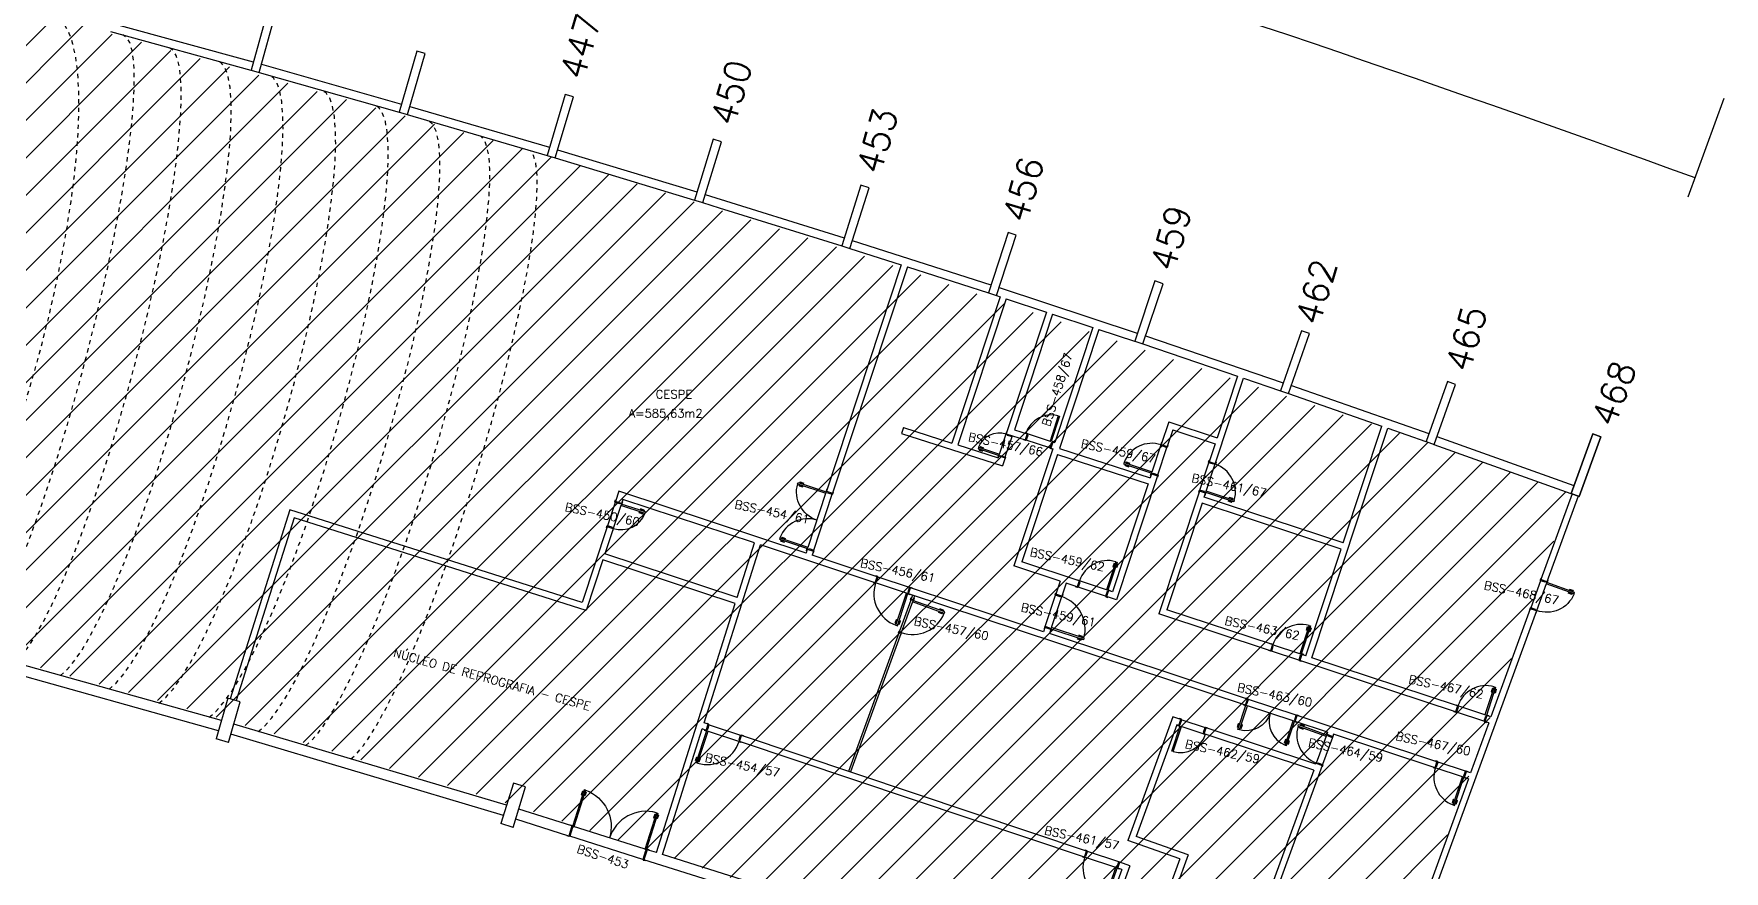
# Model space of a CAD drawing. Extents: x -152 to 150, y 325 to 437.
# Drawn here: x 110.09 to 149.96, y 392.72 to 412.47 of the extents above; entities that cross this region are included whole.
import ezdxf
from ezdxf.enums import TextEntityAlignment as Align

# ---------------------------------------------------------------- set-up
doc = ezdxf.new("R2010")
doc.units = 0
doc.header["$LTSCALE"] = 0.01
doc.header["$MEASUREMENT"] = 0
doc.header["$PDMODE"] = 98
doc.linetypes.add('HIDDEN', pattern=[0.375, 0.25, -0.125])
doc.linetypes.add('HIDDEN2', pattern=[0.1875, 0.125, -0.0625])
doc.layers.get('0').update_dxf_attribs({"linetype": 'CONTINUOUS'})
doc.layers.get('DEFPOINTS').update_dxf_attribs({"linetype": 'CONTINUOUS'})
for name, color, linetype in [('1', 1, 'CONTINUOUS'), ('3', 3, 'CONTINUOUS'), ('ALV', 2, 'CONTINUOUS'), ('AREA', 2, 'CONTINUOUS'), ('ESTR', 3, 'CONTINUOUS'), ('MACANETA', 2, 'CONTINUOUS'), ('MAÇANETA', 2, 'CONTINUOUS'), ('NOPILAR1', 2, 'CONTINUOUS'), ('PORTA', 2, 'CONTINUOUS'), ('PROJ', 1, 'HIDDEN2'), ('TEXTO', 2, 'CONTINUOUS'), ('TEXTO-CENTRO-CUSTO', 2, 'CONTINUOUS'), ('TEXTO-ENDEREÇO', 2, 'CONTINUOUS')]:
    doc.layers.add(name, color=color, linetype=linetype)
doc.styles.add('1', font='romans.shx')
doc.styles.add('NOPILAR', font='simplex.shx', dxfattribs={"height": 0.6})
doc.styles.add('UNB-100', font='simplex.shx', dxfattribs={"height": 3})
doc.styles.add('UNB-100-1', font='simplex.shx', dxfattribs={"height": 0.2})
doc.dimstyles.new('1-600', dxfattribs={"dimtxt": 1.1, "dimasz": 2.5, "dimexe": 2, "dimexo": 4, "dimgap": 0.2, "dimtad": 1, "dimdec": 0, "dimzin": 4, "dimdsep": 46, "dimlunit": 6, "dimtxsty": '1', "dimblk1": 'NONE', "dimblk2": 'NONE', "dimsah": 1, "dimcen": 0, "dimclrd": 2, "dimclre": 2, "dimclrt": 2, "dimadec": 0, "dimazin": 0, "dimtfac": 1, "dimtdec": 0, "dimtmove": 2, "dimatfit": 3, "dimldrblk": 'NONE', "dimfxl": 0, "dimtolj": 1, "dimtzin": 0, "dimarcsym": 0})

# ---------------------------------------------------------------- blocks, each defined once
blk = doc.blocks.new('PILAR-SSC')
blk.add_lwpolyline([(0, 0), (0, -1.5), (0.2, -1.5), (0.2, 0)], close=True)
blk = doc.blocks.new('DOOR90')
at = {"layer": 'MACANETA'}
for p, q in [((-0.01, -0.765), (-0.005, -0.765)), ((-0.01, -0.855), (-0.01, -0.765)), ((-0.005, -0.855), (-0.005, -0.765)), ((0.08, -0.765), (0.075, -0.765)), ((0.075, -0.855), (0.075, -0.765)), ((0.08, -0.855), (0.08, -0.765)), ((-0.01, -0.855), (0.017, -0.855)), ((-0.005, -0.835), (0.017, -0.835)), ((0.017, -0.863), (0.017, -0.828)), ((0.017, -0.828), (0.02, -0.828)), ((0.017, -0.863), (0.02, -0.863)), ((0.053, -0.828), (0.05, -0.828)), ((0.053, -0.863), (0.05, -0.863)), ((0.053, -0.863), (0.053, -0.828)), ((0.075, -0.835), (0.053, -0.835)), ((0.08, -0.855), (0.053, -0.855))]:
    blk.add_line(p, q, dxfattribs=at)
at = {"layer": 'PORTA'}
for p, q in [((0.02, -0.9), (0.02, 0.01)), ((0.02, 0.01), (0.05, 0.01)), ((0.05, -0.9), (0.05, 0.01)), ((0.05, -0.9), (0.02, -0.9))]:
    blk.add_line(p, q, dxfattribs=at)
at = {"layer": 'PORTA', "color": 1}
blk.add_arc((0.02, 0.01), 0.91, 271.8892, 0, dxfattribs=at)
blk = doc.blocks.new('*D80')
at = {"layer": 'DEFPOINTS', "color": 0}
for p in [(109.283, 416.867), (108.942, 415.561), (136.449, 413.516), (147.742, 404.866), (147.28, 403.598)]:
    blk.add_point(p, dxfattribs=at)
at = {"layer": 'TEXTO-CENTRO-CUSTO', "color": 2, "lineweight": -2}
for p, q in [((110.295, 420.737), (110.92, 423.131)), ((149.111, 408.625), (149.958, 410.95))]:
    blk.add_line(p, q, dxfattribs=at)
blk.add_arc((0.463, 0.506), 434.821, 69.987, 75.35284, dxfattribs=at)
at = {"layer": 'TEXTO-CENTRO-CUSTO', "color": 2, "insert": (130.264, 416.48), "char_height": 1.1, "attachment_point": 5, "rotation": 342.6699, "style": '1'}
blk.add_mtext('\\A1;Cespe', dxfattribs=at)
blk = doc.blocks.new('_NONE')
at = {"color": 0, "linetype": 'ByBlock'}
blk.add_circle((0, 0), 0.25, dxfattribs=at)
blk = doc.blocks.new('DOOR-60')
at = {"layer": 'MAÇANETA'}
for p, q in [((-0.08, -0.555), (-0.08, -0.465)), ((-0.08, -0.465), (-0.075, -0.465)), ((-0.08, -0.555), (-0.053, -0.555)), ((-0.075, -0.555), (-0.075, -0.465)), ((-0.075, -0.535), (-0.053, -0.535)), ((-0.053, -0.528), (-0.05, -0.528)), ((-0.053, -0.563), (-0.053, -0.528)), ((-0.053, -0.563), (-0.05, -0.563)), ((-0.012, -0.528), (-0.015, -0.528)), ((-0.012, -0.563), (-0.015, -0.563)), ((-0.012, -0.563), (-0.012, -0.528)), ((0.01, -0.535), (-0.012, -0.535)), ((0.015, -0.555), (-0.012, -0.555)), ((0.01, -0.555), (0.01, -0.465)), ((0.015, -0.465), (0.01, -0.465)), ((0.015, -0.555), (0.015, -0.465))]:
    blk.add_line(p, q, dxfattribs=at)
at = {"layer": 'PORTA'}
for p, q in [((-0.05, -0.6), (-0.05, 0)), ((-0.015, 0), (-0.05, 0)), ((-0.015, -0.6), (-0.015, 0)), ((-0.05, -0.6), (-0.015, -0.6))]:
    blk.add_line(p, q, dxfattribs=at)
at = {"layer": 'PORTA', "color": 1}
blk.add_arc((-0.02, 0), 0.6, 180, 267.134, dxfattribs=at)
blk = doc.blocks.new('DOOR80')
at = {"layer": 'MACANETA'}
for p, q in [((-0.015, -0.755), (-0.015, -0.665)), ((-0.015, -0.665), (-0.01, -0.665)), ((-0.015, -0.755), (0.012, -0.755)), ((-0.01, -0.755), (-0.01, -0.665)), ((-0.01, -0.735), (0.012, -0.735)), ((0.012, -0.728), (0.015, -0.728)), ((0.012, -0.763), (0.012, -0.728)), ((0.012, -0.763), (0.015, -0.763)), ((0.053, -0.728), (0.05, -0.728)), ((0.053, -0.763), (0.05, -0.763)), ((0.053, -0.763), (0.053, -0.728)), ((0.075, -0.735), (0.053, -0.735)), ((0.08, -0.755), (0.053, -0.755)), ((0.075, -0.755), (0.075, -0.665)), ((0.08, -0.665), (0.075, -0.665)), ((0.08, -0.755), (0.08, -0.665))]:
    blk.add_line(p, q, dxfattribs=at)
at = {"layer": 'PORTA'}
for p, q in [((0.015, -0.8), (0.015, 0)), ((0.015, 0), (0.05, 0)), ((0.05, -0.8), (0.05, 0)), ((0.05, -0.8), (0.015, -0.8))]:
    blk.add_line(p, q, dxfattribs=at)
at = {"layer": 'PORTA', "color": 1}
blk.add_arc((0.02, 0), 0.8, 272.1491, 0, dxfattribs=at)
blk = doc.blocks.new('DOOR-80')
at = {"layer": 'MACANETA'}
for p, q in [((-0.08, -0.665), (-0.075, -0.665)), ((-0.08, -0.755), (-0.08, -0.665)), ((-0.08, -0.755), (-0.053, -0.755)), ((-0.075, -0.755), (-0.075, -0.665)), ((-0.075, -0.735), (-0.053, -0.735)), ((-0.053, -0.763), (-0.053, -0.728)), ((-0.053, -0.728), (-0.05, -0.728)), ((-0.053, -0.763), (-0.05, -0.763)), ((-0.012, -0.728), (-0.015, -0.728)), ((-0.012, -0.763), (-0.015, -0.763)), ((-0.012, -0.763), (-0.012, -0.728)), ((0.01, -0.735), (-0.012, -0.735)), ((0.015, -0.755), (-0.012, -0.755)), ((0.015, -0.665), (0.01, -0.665)), ((0.01, -0.755), (0.01, -0.665)), ((0.015, -0.755), (0.015, -0.665))]:
    blk.add_line(p, q, dxfattribs=at)
at = {"layer": 'PORTA'}
for p, q in [((-0.05, -0.8), (-0.05, 0)), ((-0.015, 0), (-0.05, 0)), ((-0.015, -0.8), (-0.015, 0)), ((-0.05, -0.8), (-0.015, -0.8))]:
    blk.add_line(p, q, dxfattribs=at)
at = {"layer": 'PORTA', "color": 1}
blk.add_arc((-0.02, 0), 0.8, 180, 267.8509, dxfattribs=at)
blk = doc.blocks.new('DOOR-70')
at = {"layer": 'MAÇANETA'}
for p, q in [((-0.08, -0.655), (-0.08, -0.565)), ((-0.08, -0.565), (-0.075, -0.565)), ((-0.08, -0.655), (-0.053, -0.655)), ((-0.075, -0.655), (-0.075, -0.565)), ((-0.075, -0.635), (-0.053, -0.635)), ((-0.053, -0.628), (-0.05, -0.628)), ((-0.053, -0.663), (-0.053, -0.628)), ((-0.053, -0.663), (-0.05, -0.663)), ((-0.012, -0.628), (-0.015, -0.628)), ((-0.012, -0.663), (-0.015, -0.663)), ((-0.012, -0.663), (-0.012, -0.628)), ((0.01, -0.635), (-0.012, -0.635)), ((0.015, -0.655), (-0.012, -0.655)), ((0.01, -0.655), (0.01, -0.565)), ((0.015, -0.565), (0.01, -0.565)), ((0.015, -0.655), (0.015, -0.565))]:
    blk.add_line(p, q, dxfattribs=at)
at = {"layer": 'PORTA'}
for p, q in [((-0.05, -0.7), (-0.05, 0)), ((-0.015, 0), (-0.05, 0)), ((-0.015, -0.7), (-0.015, 0)), ((-0.05, -0.7), (-0.015, -0.7))]:
    blk.add_line(p, q, dxfattribs=at)
at = {"layer": 'PORTA', "color": 1}
blk.add_arc((-0.02, 0), 0.7, 180, 267.5437, dxfattribs=at)
blk = doc.blocks.new('DOOR60')
at = {"layer": 'PORTA'}
for p, q in [((0.035, 0), (0.065, 0)), ((0.035, -0.629), (0.035, 0)), ((0.065, -0.629), (0.065, 0)), ((0.065, -0.629), (0.035, -0.629))]:
    blk.add_line(p, q, dxfattribs=at)
at = {"layer": 'PORTA', "color": 1}
blk.add_arc((0.035, 0), 0.63, 272.7294, 0, dxfattribs=at)
blk = doc.blocks.new('DOOR70')
at = {"layer": 'MAÇANETA'}
for p, q in [((-0.015, -0.565), (-0.01, -0.565)), ((-0.015, -0.655), (-0.015, -0.565)), ((-0.015, -0.655), (0.012, -0.655)), ((-0.01, -0.655), (-0.01, -0.565)), ((-0.01, -0.635), (0.012, -0.635)), ((0.012, -0.663), (0.012, -0.628)), ((0.012, -0.628), (0.015, -0.628)), ((0.012, -0.663), (0.015, -0.663)), ((0.053, -0.628), (0.05, -0.628)), ((0.053, -0.663), (0.05, -0.663)), ((0.053, -0.663), (0.053, -0.628)), ((0.075, -0.635), (0.053, -0.635)), ((0.08, -0.655), (0.053, -0.655)), ((0.08, -0.565), (0.075, -0.565)), ((0.075, -0.655), (0.075, -0.565)), ((0.08, -0.655), (0.08, -0.565))]:
    blk.add_line(p, q, dxfattribs=at)
at = {"layer": 'PORTA'}
for p, q in [((0.015, -0.7), (0.015, 0)), ((0.015, 0), (0.05, 0)), ((0.05, -0.7), (0.05, 0)), ((0.05, -0.7), (0.015, -0.7))]:
    blk.add_line(p, q, dxfattribs=at)
at = {"layer": 'PORTA', "color": 1}
blk.add_arc((0.02, 0), 0.7, 272.4563, 0, dxfattribs=at)

msp = doc.modelspace()

# ---------------------------------------------------------------- hatches: boundary and pattern name
at = {"layer": '1'}
h = msp.add_hatch(dxfattribs=at)
h.set_pattern_fill('ANSI31', color=256, scale=5, style=0)
h.paths.add_polyline_path([(108.392, 413.456), (122.39, 409.542), (129.319, 407.349), (136.208, 405.039), (143.116, 402.783), (146.343, 401.608), (141.258, 387.564), (124.919, 393.108), (121.543, 394.228), (114.822, 396.233), (108.067, 398.123), (104.587, 398.982)])

# ---------------------------------------------------------------- linework, layer by layer
for p, q in [((132.868, 402.554), (133.025, 403.03)), ((133.004, 402.487), (133.163, 402.968)), ((134.051, 402.705), (133.499, 402.883)), ((134.073, 402.856), (133.526, 403.032)), ((136.469, 402.139), (136.681, 402.78)), ((136.604, 402.068), (136.817, 402.714)), ((137.59, 401.706), (137.804, 402.352)), ((137.741, 401.683), (137.952, 402.324)), ((128.351, 400.36), (128.771, 401.632)), ((128.485, 400.289), (128.922, 401.609)), ((123.802, 401.416), (123.62, 400.865)), ((123.937, 401.345), (123.757, 400.799)), ((130.675, 399.276), (129.94, 399.519)), ((130.746, 399.41), (130.006, 399.655)), ((135.391, 399.353), (134.75, 399.565)), ((145.628, 399.569), (145.397, 398.93)), ((145.76, 399.495), (145.531, 398.86)), ((130.776, 399.112), (130.509, 398.379)), ((130.814, 399.072), (130.549, 398.344)), ((133.945, 398.484), (134.19, 399.225)), ((134.095, 398.461), (134.338, 399.197)), ((135.367, 399.203), (134.722, 399.416)), ((139.925, 397.696), (139.279, 397.909)), ((139.948, 397.846), (139.307, 398.058)), ((139.866, 396.396), (138.736, 396.769)), ((137.165, 396.288), (137.716, 396.106)), ((139.795, 396.261), (138.712, 396.619)), ((144.292, 396.252), (143.646, 396.466)), ((144.315, 396.403), (143.675, 396.614)), ((125.998, 396.022), (126.733, 395.776)), ((126.022, 396.172), (126.762, 395.924)), ((137.142, 396.137), (137.688, 395.957)), ((140.568, 395.9), (140.337, 395.266)), ((140.717, 395.873), (140.484, 395.234)), ((143.784, 394.942), (143.143, 395.154)), ((143.855, 395.077), (143.209, 395.29)), ((135.679, 392.934), (134.94, 393.182)), ((135.608, 392.8), (134.873, 393.046))]:
    msp.add_line(p, q, dxfattribs=at)
at = {"layer": '3'}
for p, q in [((133.031, 403.074), (133.017, 403.033)), ((133.039, 403.072), (133.031, 403.074)), ((133.478, 403.047), (133.481, 403.056)), ((133.481, 403.056), (133.529, 403.041)), ((133.017, 403.033), (133.025, 403.03)), ((133.025, 403.03), (133.022, 403.022)), ((133.022, 403.022), (133.052, 403.012)), ((133.027, 403.034), (133.025, 403.03)), ((133.052, 403.012), (133.049, 403.004)), ((133.049, 403.004), (133.162, 402.967)), ((133.169, 402.989), (133.162, 402.967)), ((133.163, 402.968), (133.165, 402.976)), ((133.439, 402.891), (133.442, 402.901)), ((133.487, 402.876), (133.439, 402.891)), ((133.475, 402.89), (133.49, 402.886)), ((133.49, 402.886), (133.487, 402.876)), ((133.499, 402.883), (133.49, 402.886)), ((133.534, 402.992), (133.499, 402.883)), ((133.521, 403.033), (133.526, 403.032)), ((133.535, 403.029), (133.525, 402.995)), ((133.525, 402.995), (133.534, 402.992)), ((133.529, 403.041), (133.526, 403.032)), ((133.526, 403.032), (133.535, 403.029)), ((134.087, 402.815), (134.051, 402.705)), ((134.051, 402.705), (134.061, 402.702)), ((134.061, 402.702), (134.058, 402.693)), ((134.058, 402.693), (134.105, 402.677)), ((134.075, 402.698), (134.061, 402.702)), ((134.096, 402.812), (134.087, 402.815)), ((134.107, 402.845), (134.096, 402.812)), ((134.105, 402.677), (134.108, 402.687)), ((134.116, 402.842), (134.107, 402.845)), ((134.119, 402.852), (134.116, 402.842)), ((134.121, 402.84), (134.116, 402.842)), ((134.167, 402.836), (134.119, 402.852)), ((134.164, 402.827), (134.167, 402.836)), ((136.688, 402.83), (136.672, 402.783)), ((136.672, 402.783), (136.681, 402.78)), ((136.681, 402.78), (136.678, 402.77)), ((136.678, 402.77), (136.711, 402.759)), ((136.683, 402.784), (136.681, 402.78)), ((136.697, 402.827), (136.688, 402.83)), ((136.711, 402.759), (136.708, 402.75)), ((136.708, 402.75), (136.817, 402.714)), ((136.817, 402.714), (136.821, 402.723)), ((136.825, 402.737), (136.821, 402.723)), ((136.821, 402.723), (136.83, 402.72)), ((136.83, 402.72), (136.846, 402.767)), ((136.846, 402.767), (136.836, 402.771)), ((132.833, 402.478), (132.847, 402.519)), ((132.842, 402.475), (132.833, 402.478)), ((132.847, 402.519), (132.855, 402.516)), ((132.854, 402.512), (132.855, 402.516)), ((132.855, 402.516), (132.858, 402.525)), ((132.858, 402.525), (132.887, 402.515)), ((132.887, 402.515), (132.89, 402.523)), ((132.89, 402.523), (133.003, 402.486)), ((132.995, 402.435), (132.987, 402.437)), ((133.009, 402.476), (132.995, 402.435)), ((132.997, 402.466), (133.003, 402.486)), ((133.004, 402.487), (133.001, 402.479)), ((133.001, 402.479), (133.009, 402.476)), ((137.797, 402.365), (137.813, 402.412)), ((137.807, 402.361), (137.797, 402.365)), ((137.804, 402.352), (137.807, 402.361)), ((137.913, 402.316), (137.804, 402.352)), ((137.812, 402.376), (137.807, 402.361)), ((137.813, 402.412), (137.823, 402.409)), ((137.916, 402.325), (137.913, 402.316)), ((137.949, 402.314), (137.916, 402.325)), ((137.952, 402.324), (137.949, 402.314)), ((137.954, 402.329), (137.952, 402.324)), ((137.962, 402.321), (137.952, 402.324)), ((137.978, 402.368), (137.962, 402.321)), ((137.968, 402.371), (137.978, 402.368)), ((136.43, 402.052), (136.446, 402.099)), ((136.44, 402.049), (136.43, 402.052)), ((136.446, 402.099), (136.455, 402.096)), ((136.454, 402.091), (136.455, 402.096)), ((136.455, 402.096), (136.458, 402.106)), ((136.458, 402.106), (136.492, 402.095)), ((136.492, 402.095), (136.495, 402.104)), ((136.495, 402.104), (136.604, 402.068)), ((136.595, 402.008), (136.585, 402.011)), ((136.61, 402.055), (136.595, 402.008)), ((136.596, 402.044), (136.601, 402.058)), ((136.604, 402.068), (136.601, 402.058)), ((136.601, 402.058), (136.61, 402.055)), ((123.796, 401.428), (123.812, 401.476)), ((123.812, 401.476), (123.821, 401.473)), ((128.792, 401.726), (128.776, 401.678)), ((128.776, 401.678), (128.786, 401.675)), ((128.786, 401.675), (128.782, 401.665)), ((128.782, 401.665), (128.816, 401.654)), ((128.787, 401.68), (128.786, 401.675)), ((128.801, 401.722), (128.792, 401.726)), ((128.816, 401.654), (128.813, 401.645)), ((128.813, 401.645), (128.922, 401.609)), ((128.922, 401.609), (128.925, 401.618)), ((128.93, 401.633), (128.925, 401.618)), ((128.925, 401.618), (128.934, 401.615)), ((128.934, 401.615), (128.95, 401.663)), ((128.95, 401.663), (128.941, 401.666)), ((137.578, 401.7), (137.562, 401.652)), ((137.562, 401.652), (137.572, 401.649)), ((137.587, 401.697), (137.578, 401.7)), ((137.583, 401.683), (137.587, 401.697)), ((137.59, 401.706), (137.587, 401.697)), ((137.7, 401.67), (137.59, 401.706)), ((137.696, 401.661), (137.7, 401.67)), ((137.73, 401.65), (137.696, 401.661)), ((137.711, 401.593), (137.72, 401.59)), ((137.72, 401.59), (137.736, 401.637)), ((137.725, 401.635), (137.727, 401.64)), ((137.727, 401.64), (137.73, 401.65)), ((137.736, 401.637), (137.727, 401.64)), ((123.806, 401.425), (123.796, 401.428)), ((123.802, 401.416), (123.806, 401.425)), ((123.912, 401.38), (123.802, 401.416)), ((123.81, 401.44), (123.806, 401.425)), ((123.915, 401.389), (123.912, 401.38)), ((123.948, 401.378), (123.915, 401.389)), ((123.951, 401.388), (123.948, 401.378)), ((123.953, 401.392), (123.951, 401.388)), ((123.961, 401.385), (123.951, 401.388)), ((123.976, 401.432), (123.961, 401.385)), ((123.967, 401.435), (123.976, 401.432)), ((123.608, 400.859), (123.592, 400.811)), ((123.592, 400.811), (123.602, 400.808)), ((123.617, 400.856), (123.608, 400.859)), ((123.613, 400.841), (123.617, 400.856)), ((123.62, 400.865), (123.617, 400.856)), ((123.73, 400.829), (123.62, 400.865)), ((123.727, 400.82), (123.73, 400.829)), ((123.76, 400.809), (123.727, 400.82)), ((123.741, 400.752), (123.75, 400.748)), ((123.75, 400.748), (123.766, 400.796)), ((123.755, 400.794), (123.757, 400.799)), ((123.757, 400.799), (123.76, 400.809)), ((123.766, 400.796), (123.757, 400.799)), ((128.312, 400.273), (128.327, 400.32)), ((128.321, 400.27), (128.312, 400.273)), ((128.327, 400.32), (128.337, 400.317)), ((128.335, 400.312), (128.337, 400.317)), ((128.337, 400.317), (128.34, 400.327)), ((128.34, 400.327), (128.373, 400.316)), ((128.373, 400.316), (128.376, 400.325)), ((128.376, 400.325), (128.485, 400.289)), ((128.492, 400.276), (128.476, 400.229)), ((128.478, 400.265), (128.482, 400.28)), ((128.485, 400.289), (128.482, 400.28)), ((128.482, 400.28), (128.492, 400.276)), ((128.476, 400.229), (128.467, 400.232)), ((129.892, 399.534), (129.889, 399.525)), ((129.889, 399.525), (129.936, 399.509)), ((129.935, 399.52), (129.94, 399.519)), ((129.936, 399.509), (129.94, 399.519)), ((129.94, 399.519), (129.949, 399.516)), ((129.952, 399.683), (129.949, 399.674)), ((129.949, 399.516), (129.96, 399.549)), ((129.999, 399.668), (129.952, 399.683)), ((129.96, 399.549), (129.97, 399.546)), ((129.97, 399.546), (130.006, 399.655)), ((129.982, 399.663), (129.996, 399.658)), ((129.996, 399.658), (129.999, 399.668)), ((130.006, 399.655), (129.996, 399.658)), ((134.702, 399.58), (134.705, 399.59)), ((134.705, 399.59), (134.753, 399.574)), ((134.758, 399.525), (134.722, 399.416)), ((134.745, 399.566), (134.75, 399.565)), ((134.759, 399.562), (134.748, 399.528)), ((134.748, 399.528), (134.758, 399.525)), ((134.753, 399.574), (134.75, 399.565)), ((134.75, 399.565), (134.759, 399.562)), ((145.622, 399.582), (145.639, 399.629)), ((145.631, 399.579), (145.622, 399.582)), ((145.628, 399.569), (145.631, 399.579)), ((145.736, 399.53), (145.628, 399.569)), ((145.636, 399.593), (145.631, 399.579)), ((145.639, 399.629), (145.648, 399.626)), ((145.739, 399.54), (145.736, 399.53)), ((145.772, 399.528), (145.739, 399.54)), ((145.776, 399.537), (145.772, 399.528)), ((145.777, 399.542), (145.776, 399.537)), ((145.785, 399.534), (145.776, 399.537)), ((145.802, 399.581), (145.785, 399.534)), ((145.793, 399.584), (145.802, 399.581)), ((130.709, 399.265), (130.72, 399.298)), ((130.718, 399.261), (130.709, 399.265)), ((130.71, 399.301), (130.746, 399.41)), ((130.72, 399.298), (130.71, 399.301)), ((130.715, 399.252), (130.718, 399.261)), ((130.762, 399.236), (130.715, 399.252)), ((130.723, 399.26), (130.718, 399.261)), ((130.746, 399.41), (130.756, 399.407)), ((130.756, 399.407), (130.759, 399.416)), ((130.77, 399.402), (130.756, 399.407)), ((130.759, 399.416), (130.806, 399.401)), ((130.766, 399.246), (130.762, 399.236)), ((130.77, 399.125), (130.787, 399.172)), ((130.779, 399.122), (130.77, 399.125)), ((130.776, 399.112), (130.779, 399.122)), ((130.79, 399.107), (130.776, 399.112)), ((130.784, 399.136), (130.779, 399.122)), ((130.787, 399.172), (130.796, 399.169)), ((130.793, 399.117), (130.79, 399.107)), ((130.826, 399.105), (130.793, 399.117)), ((130.806, 399.401), (130.803, 399.391)), ((130.829, 399.114), (130.826, 399.105)), ((130.831, 399.119), (130.829, 399.114)), ((130.839, 399.111), (130.829, 399.114)), ((130.856, 399.158), (130.839, 399.111)), ((130.847, 399.161), (130.856, 399.158)), ((134.183, 399.238), (134.199, 399.285)), ((134.193, 399.235), (134.183, 399.238)), ((134.19, 399.225), (134.193, 399.235)), ((134.299, 399.189), (134.19, 399.225)), ((134.198, 399.249), (134.193, 399.235)), ((134.199, 399.285), (134.209, 399.282)), ((134.302, 399.198), (134.299, 399.189)), ((134.335, 399.187), (134.302, 399.198)), ((134.338, 399.197), (134.335, 399.187)), ((134.34, 399.202), (134.338, 399.197)), ((134.348, 399.194), (134.338, 399.197)), ((134.364, 399.241), (134.348, 399.194)), ((134.354, 399.244), (134.364, 399.241)), ((134.661, 399.425), (134.665, 399.435)), ((134.709, 399.41), (134.661, 399.425)), ((134.698, 399.424), (134.712, 399.419)), ((134.712, 399.419), (134.709, 399.41)), ((134.722, 399.416), (134.712, 399.419)), ((135.403, 399.312), (135.367, 399.203)), ((135.367, 399.203), (135.377, 399.199)), ((135.377, 399.199), (135.374, 399.19)), ((135.374, 399.19), (135.421, 399.174)), ((135.391, 399.195), (135.377, 399.199)), ((135.413, 399.309), (135.403, 399.312)), ((135.424, 399.342), (135.413, 399.309)), ((135.421, 399.174), (135.424, 399.184)), ((135.433, 399.339), (135.424, 399.342)), ((135.436, 399.348), (135.433, 399.339)), ((135.438, 399.337), (135.433, 399.339)), ((135.484, 399.332), (135.436, 399.348)), ((135.481, 399.323), (135.484, 399.332)), ((145.384, 398.924), (145.367, 398.877)), ((145.367, 398.877), (145.377, 398.873)), ((145.394, 398.92), (145.384, 398.924)), ((145.388, 398.906), (145.394, 398.92)), ((145.397, 398.93), (145.394, 398.92)), ((145.505, 398.891), (145.397, 398.93)), ((145.502, 398.881), (145.505, 398.891)), ((145.535, 398.869), (145.502, 398.881)), ((145.514, 398.813), (145.524, 398.81)), ((145.524, 398.81), (145.541, 398.857)), ((145.53, 398.855), (145.531, 398.86)), ((145.531, 398.86), (145.535, 398.869)), ((145.541, 398.857), (145.531, 398.86)), ((130.496, 398.373), (130.479, 398.327)), ((130.479, 398.327), (130.488, 398.323)), ((130.505, 398.37), (130.496, 398.373)), ((130.5, 398.356), (130.505, 398.37)), ((130.509, 398.379), (130.505, 398.37)), ((130.523, 398.374), (130.509, 398.379)), ((130.52, 398.365), (130.523, 398.374)), ((130.552, 398.353), (130.52, 398.365)), ((130.532, 398.297), (130.541, 398.293)), ((130.541, 398.293), (130.558, 398.34)), ((130.547, 398.339), (130.549, 398.344)), ((130.549, 398.344), (130.552, 398.353)), ((130.558, 398.34), (130.549, 398.344)), ((133.932, 398.478), (133.917, 398.431)), ((133.917, 398.431), (133.926, 398.427)), ((133.942, 398.475), (133.932, 398.478)), ((133.937, 398.461), (133.942, 398.475)), ((133.945, 398.484), (133.942, 398.475)), ((134.054, 398.448), (133.945, 398.484)), ((134.051, 398.439), (134.054, 398.448)), ((134.084, 398.428), (134.051, 398.439)), ((134.065, 398.371), (134.075, 398.368)), ((134.075, 398.368), (134.091, 398.415)), ((134.08, 398.414), (134.081, 398.418)), ((134.081, 398.418), (134.084, 398.428)), ((134.091, 398.415), (134.081, 398.418)), ((139.219, 397.919), (139.222, 397.928)), ((139.266, 397.903), (139.219, 397.919)), ((139.255, 397.917), (139.27, 397.913)), ((139.26, 398.074), (139.263, 398.083)), ((139.263, 398.083), (139.31, 398.068)), ((139.27, 397.913), (139.266, 397.903)), ((139.279, 397.909), (139.27, 397.913)), ((139.315, 398.019), (139.279, 397.909)), ((139.302, 398.06), (139.307, 398.058)), ((139.317, 398.055), (139.306, 398.022)), ((139.306, 398.022), (139.315, 398.019)), ((139.31, 398.068), (139.307, 398.058)), ((139.307, 398.058), (139.317, 398.055)), ((139.961, 397.805), (139.925, 397.696)), ((139.925, 397.696), (139.934, 397.693)), ((139.934, 397.693), (139.931, 397.683)), ((139.931, 397.683), (139.978, 397.668)), ((139.948, 397.688), (139.934, 397.693)), ((139.97, 397.802), (139.961, 397.805)), ((139.981, 397.835), (139.97, 397.802)), ((139.978, 397.668), (139.982, 397.677)), ((139.991, 397.832), (139.981, 397.835)), ((139.994, 397.842), (139.991, 397.832)), ((139.995, 397.831), (139.991, 397.832)), ((140.041, 397.826), (139.994, 397.842)), ((140.038, 397.816), (140.041, 397.826)), ((138.682, 396.797), (138.679, 396.788)), ((138.679, 396.63), (138.69, 396.663)), ((138.729, 396.782), (138.682, 396.797)), ((138.69, 396.663), (138.7, 396.66)), ((138.7, 396.66), (138.736, 396.769)), ((138.712, 396.777), (138.726, 396.772)), ((138.726, 396.772), (138.729, 396.782)), ((138.736, 396.769), (138.726, 396.772)), ((137.111, 396.316), (137.108, 396.307)), ((137.159, 396.3), (137.111, 396.316)), ((137.129, 396.178), (137.165, 396.288)), ((137.142, 396.296), (137.156, 396.291)), ((137.156, 396.291), (137.159, 396.3)), ((137.165, 396.288), (137.156, 396.291)), ((138.622, 396.649), (138.619, 396.639)), ((138.619, 396.639), (138.666, 396.624)), ((138.665, 396.635), (138.67, 396.633)), ((138.666, 396.624), (138.67, 396.633)), ((138.67, 396.633), (138.679, 396.63)), ((139.828, 396.25), (139.839, 396.283)), ((139.829, 396.286), (139.866, 396.396)), ((139.839, 396.283), (139.829, 396.286)), ((139.866, 396.396), (139.875, 396.393)), ((139.875, 396.393), (139.878, 396.402)), ((139.889, 396.388), (139.875, 396.393)), ((139.878, 396.402), (139.926, 396.386)), ((139.926, 396.386), (139.922, 396.377)), ((143.586, 396.475), (143.589, 396.485)), ((143.634, 396.459), (143.586, 396.475)), ((143.623, 396.474), (143.637, 396.469)), ((143.627, 396.63), (143.63, 396.64)), ((143.63, 396.64), (143.678, 396.624)), ((143.637, 396.469), (143.634, 396.459)), ((143.646, 396.466), (143.637, 396.469)), ((143.683, 396.575), (143.646, 396.466)), ((143.67, 396.616), (143.675, 396.614)), ((143.684, 396.611), (143.673, 396.578)), ((143.673, 396.578), (143.683, 396.575)), ((143.678, 396.624), (143.675, 396.614)), ((143.675, 396.614), (143.684, 396.611)), ((144.328, 396.361), (144.292, 396.252)), ((144.338, 396.358), (144.328, 396.361)), ((144.349, 396.392), (144.338, 396.358)), ((144.358, 396.388), (144.349, 396.392)), ((144.361, 396.398), (144.358, 396.388)), ((144.363, 396.387), (144.358, 396.388)), ((144.409, 396.382), (144.361, 396.398)), ((144.406, 396.373), (144.409, 396.382)), ((125.908, 396.052), (125.905, 396.043)), ((125.905, 396.043), (125.952, 396.027)), ((125.951, 396.038), (125.956, 396.036)), ((125.952, 396.027), (125.956, 396.036)), ((125.956, 396.036), (125.965, 396.033)), ((125.969, 396.201), (125.965, 396.191)), ((125.965, 396.033), (125.976, 396.066)), ((126.016, 396.185), (125.969, 396.201)), ((125.976, 396.066), (125.986, 396.063)), ((125.986, 396.063), (126.022, 396.172)), ((125.999, 396.18), (126.013, 396.175)), ((126.013, 396.175), (126.016, 396.185)), ((126.022, 396.172), (126.013, 396.175)), ((126.725, 395.815), (126.762, 395.924)), ((126.762, 395.924), (126.771, 395.921)), ((126.771, 395.921), (126.774, 395.931)), ((126.785, 395.916), (126.771, 395.921)), ((126.774, 395.931), (126.822, 395.915)), ((126.822, 395.915), (126.819, 395.905)), ((137.052, 396.167), (137.049, 396.158)), ((137.049, 396.158), (137.096, 396.142)), ((137.095, 396.153), (137.099, 396.152)), ((137.096, 396.142), (137.099, 396.152)), ((137.099, 396.152), (137.109, 396.148)), ((137.109, 396.148), (137.12, 396.182)), ((137.12, 396.182), (137.129, 396.178)), ((137.678, 395.96), (137.689, 395.993)), ((137.688, 395.957), (137.678, 395.96)), ((137.68, 395.996), (137.716, 396.106)), ((137.689, 395.993), (137.68, 395.996)), ((137.685, 395.947), (137.688, 395.957)), ((137.732, 395.932), (137.685, 395.947)), ((137.693, 395.955), (137.688, 395.957)), ((137.716, 396.106), (137.726, 396.103)), ((137.726, 396.103), (137.729, 396.112)), ((137.74, 396.098), (137.726, 396.103)), ((137.729, 396.112), (137.776, 396.096)), ((137.735, 395.941), (137.732, 395.932)), ((137.776, 396.096), (137.773, 396.087)), ((139.837, 396.247), (139.828, 396.25)), ((139.834, 396.237), (139.837, 396.247)), ((139.882, 396.222), (139.834, 396.237)), ((139.842, 396.245), (139.837, 396.247)), ((139.885, 396.231), (139.882, 396.222)), ((140.591, 395.993), (140.574, 395.946)), ((140.574, 395.946), (140.583, 395.943)), ((140.583, 395.943), (140.58, 395.933)), ((140.58, 395.933), (140.612, 395.921)), ((140.585, 395.947), (140.583, 395.943)), ((140.6, 395.99), (140.591, 395.993)), ((140.612, 395.921), (140.609, 395.912)), ((140.609, 395.912), (140.717, 395.873)), ((140.717, 395.873), (140.72, 395.882)), ((140.726, 395.896), (140.72, 395.882)), ((140.72, 395.882), (140.73, 395.879)), ((140.73, 395.879), (140.747, 395.925)), ((140.747, 395.925), (140.738, 395.929)), ((144.292, 396.252), (144.302, 396.249)), ((144.302, 396.249), (144.298, 396.24)), ((144.298, 396.24), (144.346, 396.224)), ((144.316, 396.244), (144.302, 396.249)), ((144.346, 396.224), (144.349, 396.233)), ((126.724, 395.779), (126.735, 395.812)), ((126.733, 395.776), (126.724, 395.779)), ((126.735, 395.812), (126.725, 395.815)), ((126.73, 395.766), (126.733, 395.776)), ((126.777, 395.75), (126.73, 395.766)), ((126.738, 395.774), (126.733, 395.776)), ((126.78, 395.76), (126.777, 395.75)), ((140.318, 395.245), (140.327, 395.269)), ((140.327, 395.269), (140.337, 395.266)), ((140.335, 395.261), (140.337, 395.266)), ((140.337, 395.266), (140.34, 395.275)), ((140.34, 395.275), (140.373, 395.263)), ((140.373, 395.263), (140.376, 395.273)), ((140.376, 395.273), (140.484, 395.234)), ((140.473, 395.174), (140.464, 395.177)), ((140.49, 395.221), (140.473, 395.174)), ((140.476, 395.21), (140.481, 395.224)), ((140.484, 395.234), (140.481, 395.224)), ((140.481, 395.224), (140.49, 395.221)), ((143.096, 395.17), (143.092, 395.16)), ((143.092, 395.16), (143.14, 395.145)), ((143.138, 395.156), (143.143, 395.154)), ((143.14, 395.145), (143.143, 395.154)), ((143.143, 395.154), (143.153, 395.151)), ((143.155, 395.319), (143.152, 395.309)), ((143.153, 395.151), (143.164, 395.184)), ((143.203, 395.303), (143.155, 395.319)), ((143.164, 395.184), (143.173, 395.181)), ((143.173, 395.181), (143.209, 395.29)), ((143.185, 395.298), (143.2, 395.294)), ((143.2, 395.294), (143.203, 395.303)), ((143.209, 395.29), (143.2, 395.294)), ((143.819, 394.968), (143.855, 395.077)), ((143.855, 395.077), (143.864, 395.074)), ((143.864, 395.074), (143.867, 395.083)), ((143.878, 395.069), (143.864, 395.074)), ((143.867, 395.083), (143.915, 395.068)), ((143.817, 394.931), (143.828, 394.965)), ((143.827, 394.928), (143.817, 394.931)), ((143.828, 394.965), (143.819, 394.968)), ((143.824, 394.919), (143.827, 394.928)), ((143.871, 394.903), (143.824, 394.919)), ((143.831, 394.927), (143.827, 394.928)), ((143.874, 394.913), (143.871, 394.903)), ((143.915, 395.068), (143.912, 395.058)), ((134.886, 393.211), (134.883, 393.201)), ((134.883, 393.043), (134.894, 393.076)), ((134.934, 393.195), (134.886, 393.211)), ((134.894, 393.076), (134.903, 393.073)), ((134.903, 393.073), (134.94, 393.182)), ((134.916, 393.19), (134.93, 393.185)), ((134.93, 393.185), (134.934, 393.195)), ((134.94, 393.182), (134.93, 393.185)), ((134.826, 393.062), (134.823, 393.053)), ((134.823, 393.053), (134.87, 393.037)), ((134.869, 393.048), (134.873, 393.046)), ((134.87, 393.037), (134.873, 393.046)), ((134.873, 393.046), (134.883, 393.043)), ((135.641, 392.789), (135.652, 392.822)), ((135.651, 392.785), (135.641, 392.789)), ((135.643, 392.825), (135.679, 392.934)), ((135.652, 392.822), (135.643, 392.825)), ((135.648, 392.776), (135.651, 392.785)), ((135.695, 392.76), (135.648, 392.776)), ((135.655, 392.784), (135.651, 392.785)), ((135.679, 392.934), (135.689, 392.931)), ((135.689, 392.931), (135.692, 392.94)), ((135.703, 392.926), (135.689, 392.931)), ((135.692, 392.94), (135.74, 392.924)), ((135.698, 392.77), (135.695, 392.76)), ((135.74, 392.924), (135.736, 392.915))]:
    msp.add_line(p, q, dxfattribs=at)
at = {"layer": 'ALV'}
for p, q in [((111.954, 412.716), (115.266, 411.806)), ((111.901, 412.523), (115.213, 411.613)), ((115.405, 411.56), (118.708, 410.622)), ((115.46, 411.752), (118.763, 410.814)), ((118.957, 410.758), (122.252, 409.792)), ((118.9, 410.566), (122.196, 409.6)), ((122.387, 409.543), (125.674, 408.549)), ((122.445, 409.734), (125.732, 408.74)), ((125.925, 408.681), (129.203, 407.659)), ((125.865, 408.49), (126.258, 408.367)), ((126.258, 408.367), (129.146, 407.467)), ((129.395, 407.598), (132.665, 406.548)), ((129.337, 407.407), (130.551, 407.017)), ((130.551, 407.017), (128.787, 401.68)), ((130.694, 406.971), (128.93, 401.633)), ((130.694, 406.971), (132.604, 406.358)), ((132.884, 406.266), (131.743, 402.816)), ((132.794, 406.296), (132.884, 406.266)), ((132.856, 406.486), (136.117, 405.408)), ((133.026, 406.219), (131.886, 402.77)), ((133.026, 406.219), (133.976, 405.905)), ((133.976, 405.905), (133.027, 403.034)), ((134.118, 405.858), (133.217, 403.131)), ((134.118, 405.858), (135.067, 405.544)), ((135.067, 405.544), (134.169, 402.825)), ((135.21, 405.497), (134.28, 402.684)), ((135.21, 405.497), (136.054, 405.218)), ((136.244, 405.154), (138.479, 404.394)), ((136.308, 405.344), (139.559, 404.238)), ((137.954, 402.329), (138.621, 404.346)), ((138.479, 404.394), (137.997, 402.938)), ((138.621, 404.346), (139.495, 404.049)), ((139.684, 403.984), (141.881, 403.216)), ((139.75, 404.173), (142.991, 403.039)), ((130.601, 403.183), (130.554, 403.041)), ((130.601, 403.183), (131.743, 402.816)), ((133.217, 403.131), (133.521, 403.033)), ((136.858, 403.314), (136.683, 402.784)), ((136.953, 403.125), (136.825, 402.737)), ((136.858, 403.314), (137.997, 402.938)), ((136.953, 403.125), (137.95, 402.795)), ((140.233, 397.752), (142.023, 403.166)), ((140.969, 400.458), (141.881, 403.216)), ((142.023, 403.166), (142.925, 402.851)), ((130.554, 403.041), (132.934, 402.276)), ((131.886, 402.77), (132.839, 402.465)), ((133.027, 403.034), (133.475, 402.89)), ((134.122, 402.683), (133.207, 399.917)), ((133.521, 403.033), (133.475, 402.89)), ((134.121, 402.84), (134.075, 402.698)), ((134.075, 402.698), (134.122, 402.683)), ((134.121, 402.84), (134.169, 402.825)), ((134.28, 402.684), (136.422, 401.996)), ((136.683, 402.784), (136.825, 402.737)), ((137.95, 402.795), (137.812, 402.376)), ((143.114, 402.784), (146.345, 401.623)), ((143.181, 402.972), (146.413, 401.811)), ((132.855, 402.516), (132.839, 402.465)), ((132.855, 402.516), (132.998, 402.47)), ((132.998, 402.47), (132.934, 402.276)), ((134.233, 402.542), (133.397, 400.012)), ((134.233, 402.542), (136.375, 401.854)), ((137.954, 402.329), (137.812, 402.376)), ((136.375, 401.854), (135.533, 399.306)), ((136.596, 402.044), (135.628, 399.116)), ((136.454, 402.091), (136.422, 401.996)), ((136.454, 402.091), (136.596, 402.044)), ((123.889, 401.677), (123.81, 401.44)), ((128.304, 400.218), (123.889, 401.677)), ((123.984, 401.487), (123.953, 401.392)), ((127.088, 400.461), (123.984, 401.487)), ((128.787, 401.68), (128.93, 401.633)), ((137.583, 401.683), (136.625, 398.787)), ((137.725, 401.635), (137.583, 401.683)), ((137.694, 401.541), (137.725, 401.635)), ((140.969, 400.458), (137.694, 401.541)), ((146.372, 401.614), (145.636, 399.593)), ((146.513, 401.562), (145.777, 399.542)), ((116.132, 401.238), (114.722, 396.782)), ((116.23, 401.049), (114.866, 396.74)), ((123.023, 399.057), (116.132, 401.238)), ((123.119, 398.869), (116.23, 401.049)), ((123.953, 401.392), (123.81, 401.44)), ((137.646, 401.398), (136.815, 398.882)), ((140.922, 400.315), (137.646, 401.398)), ((123.613, 400.841), (123.023, 399.057)), ((123.755, 400.794), (123.56, 400.206)), ((123.755, 400.794), (123.613, 400.841)), ((125.901, 396.213), (127.231, 400.414)), ((126.681, 399.174), (127.088, 400.461)), ((129.935, 399.52), (127.231, 400.414)), ((128.335, 400.312), (128.304, 400.218)), ((128.335, 400.312), (128.478, 400.265)), ((128.478, 400.265), (128.446, 400.17)), ((140.09, 397.799), (140.922, 400.315)), ((123.513, 400.063), (123.119, 398.869)), ((126.636, 399.031), (123.513, 400.063)), ((126.681, 399.174), (123.56, 400.206)), ((129.982, 399.663), (128.446, 400.17)), ((134.299, 399.556), (133.207, 399.917)), ((134.745, 399.566), (133.397, 400.012)), ((129.935, 399.52), (129.982, 399.663)), ((134.299, 399.556), (134.198, 399.249)), ((134.441, 399.509), (134.34, 399.202)), ((134.698, 399.424), (134.441, 399.509)), ((134.745, 399.566), (134.698, 399.424)), ((145.777, 399.542), (145.636, 399.593)), ((130.723, 399.26), (130.77, 399.402)), ((138.665, 396.635), (130.723, 399.26)), ((133.906, 398.366), (130.77, 399.402)), ((130.818, 399.228), (130.784, 399.136)), ((130.831, 399.119), (130.784, 399.136)), ((130.865, 399.213), (130.831, 399.119)), ((134.34, 399.202), (134.198, 399.249)), ((135.438, 399.337), (135.391, 399.195)), ((135.628, 399.116), (135.391, 399.195)), ((135.533, 399.306), (135.438, 399.337)), ((124.776, 393.153), (126.636, 399.031)), ((139.255, 397.917), (136.625, 398.787)), ((139.302, 398.06), (136.815, 398.882)), ((145.528, 398.856), (141.314, 387.279)), ((145.386, 398.907), (144.458, 396.355)), ((145.53, 398.855), (145.386, 398.907)), ((130.5, 398.356), (129.305, 395.071)), ((130.547, 398.339), (129.352, 395.056)), ((130.547, 398.339), (130.5, 398.356)), ((133.937, 398.461), (133.906, 398.366)), ((134.08, 398.414), (133.937, 398.461)), ((134.08, 398.414), (134.048, 398.319)), ((138.712, 396.777), (134.048, 398.319)), ((114.516, 396.269), (108.058, 398.073)), ((139.302, 398.06), (139.255, 397.917)), ((114.449, 396.028), (107.991, 397.833)), ((139.995, 397.831), (139.948, 397.688)), ((143.623, 396.474), (139.948, 397.688)), ((140.09, 397.799), (139.995, 397.831)), ((143.67, 396.616), (140.233, 397.752)), ((138.665, 396.635), (138.712, 396.777)), ((136.956, 396.357), (135.895, 393.443)), ((137.142, 396.296), (136.956, 396.357)), ((137.095, 396.153), (137.142, 396.296)), ((139.842, 396.245), (139.889, 396.388)), ((143.185, 395.298), (139.889, 396.388)), ((143.67, 396.616), (143.623, 396.474)), ((144.363, 396.387), (144.316, 396.244)), ((144.458, 396.355), (144.363, 396.387)), ((121.167, 394.03), (114.74, 395.944)), ((121.238, 394.27), (114.812, 396.184)), ((124.919, 393.108), (125.856, 396.07)), ((125.951, 396.038), (125.856, 396.07)), ((125.999, 396.18), (125.901, 396.213)), ((125.951, 396.038), (125.999, 396.18)), ((126.738, 395.774), (126.785, 395.916)), ((134.916, 393.19), (126.785, 395.916)), ((137.047, 396.169), (136.088, 393.534)), ((137.095, 396.153), (137.047, 396.169)), ((137.693, 395.955), (137.74, 396.098)), ((140.277, 395.101), (137.693, 395.955)), ((140.328, 395.242), (137.74, 396.098)), ((140.602, 395.994), (139.842, 396.245)), ((140.602, 395.994), (140.585, 395.947)), ((140.585, 395.947), (140.726, 395.896)), ((140.744, 395.947), (140.726, 395.896)), ((143.138, 395.156), (140.744, 395.947)), ((144.406, 396.214), (143.978, 395.036)), ((144.406, 396.214), (144.316, 396.244)), ((134.869, 393.048), (126.738, 395.774)), ((140.277, 395.101), (139.002, 391.599)), ((140.476, 395.21), (139.143, 391.549)), ((140.335, 395.261), (140.328, 395.242)), ((140.335, 395.261), (140.476, 395.21)), ((143.138, 395.156), (143.185, 395.298)), ((143.831, 394.927), (143.878, 395.069)), ((143.978, 395.036), (143.878, 395.069)), ((143.926, 394.895), (142.301, 390.43)), ((143.926, 394.895), (143.831, 394.927)), ((122.708, 393.545), (121.457, 393.941)), ((122.783, 393.784), (121.532, 394.179)), ((122.783, 393.784), (122.708, 393.545)), ((137.313, 393.099), (136.088, 393.534)), ((124.556, 393.222), (124.481, 392.984)), ((124.776, 393.153), (124.556, 393.222)), ((127.925, 392.156), (124.919, 393.108)), ((134.869, 393.048), (134.916, 393.19)), ((137.121, 393.008), (135.895, 393.443)), ((137.313, 393.099), (137.023, 392.301)), ((127.85, 391.918), (124.481, 392.984)), ((135.75, 392.752), (134.895, 390.401)), ((135.944, 392.845), (135.584, 391.856)), ((135.655, 392.784), (135.703, 392.926)), ((135.75, 392.752), (135.655, 392.784)), ((135.944, 392.845), (135.703, 392.926)), ((137.121, 393.008), (136.813, 392.164))]:
    msp.add_line(p, q, dxfattribs=at)
at = {"layer": 'ESTR'}
for p, q in [((114.672, 396.796), (114.395, 395.836)), ((114.96, 396.713), (114.672, 396.796)), ((114.683, 395.753), (114.96, 396.713)), ((114.683, 395.753), (114.395, 395.836)), ((121.403, 394.794), (121.11, 393.838)), ((121.396, 393.75), (121.69, 394.706)), ((121.69, 394.706), (121.403, 394.794)), ((121.396, 393.75), (121.11, 393.838))]:
    msp.add_line(p, q, dxfattribs=at)
msp.add_lwpolyline([(147.049, 402.963), (146.536, 401.554), (146.348, 401.622), (146.861, 403.032)], close=True, dxfattribs=at)
msp.add_lwpolyline([(147.049, 402.963), (146.536, 401.554), (146.348, 401.622), (146.861, 403.032)], close=True, dxfattribs=at)
at = {"layer": 'PORTA'}
for p, q in [((122.671, 393.546), (122.674, 393.556)), ((122.719, 393.531), (122.671, 393.546)), ((122.708, 393.545), (122.722, 393.541)), ((122.722, 393.541), (122.719, 393.531)), ((122.732, 393.538), (122.722, 393.541)), ((122.796, 393.743), (122.732, 393.538)), ((122.74, 393.797), (122.743, 393.807)), ((122.743, 393.807), (122.791, 393.792)), ((122.783, 393.784), (122.788, 393.782)), ((122.797, 393.779), (122.787, 393.746)), ((122.787, 393.746), (122.796, 393.743)), ((122.791, 393.792), (122.788, 393.782)), ((122.788, 393.782), (122.797, 393.779)), ((124.522, 393.197), (124.457, 392.992)), ((124.532, 393.194), (124.522, 393.197)), ((124.542, 393.227), (124.532, 393.194)), ((124.552, 393.224), (124.542, 393.227)), ((124.555, 393.233), (124.552, 393.224)), ((124.556, 393.222), (124.552, 393.224)), ((124.602, 393.218), (124.555, 393.233)), ((124.599, 393.209), (124.602, 393.218)), ((124.457, 392.992), (124.467, 392.989)), ((124.467, 392.989), (124.464, 392.979)), ((124.464, 392.979), (124.511, 392.964)), ((124.481, 392.984), (124.467, 392.989)), ((124.511, 392.964), (124.514, 392.973))]:
    msp.add_line(p, q, dxfattribs=at)
at = {"layer": 'PORTA', "color": 1}
for p, q in [((124.457, 392.992), (122.732, 393.538)), ((124.509, 393.237), (122.797, 393.779))]:
    msp.add_line(p, q, dxfattribs=at)
at = {"layer": 'PROJ', "linetype": 'HIDDEN', "ltscale": 2}
for centre, major_axis, ratio, start_param, end_param in [((108.639, 405.58), (-1.907, -7.306), 0.225323, 0.195228, 3.141593), ((110.286, 405.133), (1.908, 7.31), 0.143267, 3.342448, 6.283185), ((111.323, 404.853), (1.947, 7.295), 0.15394, 3.334143, 6.283185), ((112.441, 404.542), (1.986, 7.288), 0.161531, 3.335803, 6.283185), ((113.615, 404.215), (2.022, 7.279), 0.166129, 3.337578, 6.283185), ((114.821, 403.874), (2.057, 7.268), 0.16769, 3.339447, 6.283185), ((116.039, 403.53), (2.091, 7.256), 0.16613, 3.341309, 6.283185), ((117.245, 403.189), (2.126, 7.245), 0.161468, 3.334713, 6.245977), ((118.415, 402.848), (2.164, 7.242), 0.153563, 3.336407, 6.219042), ((119.53, 402.524), (2.204, 7.239), 0.143259, 3.337989, 6.201501)]:
    msp.add_ellipse(centre, major_axis=major_axis, ratio=ratio, start_param=start_param, end_param=end_param, dxfattribs=at)

# ---------------------------------------------------------------- block references
at = {"layer": '3'}
for name, p, rotation in [('DOOR60', (134.121, 402.84), 162.1957004163321), ('DOOR-70', (136.454, 402.091), 251.7080882010787), ('DOOR70', (137.725, 401.635), 71.70808820107793), ('DOOR-60', (123.953, 401.392), 71.70808820622109), ('DOOR-70', (128.335, 400.312), 251.7080882010787), ('DOOR70', (135.438, 399.337), 161.7080882036509), ('DOOR-80', (130.723, 399.26), 341.7080882036543), ('DOOR-80', (130.831, 399.119), 70.00000000714508), ('DOOR80', (134.08, 398.414), 71.70808820107793), ('DOOR70', (139.995, 397.831), 161.7080882036509), ('DOOR70', (144.363, 396.387), 161.7080882036543), ('DOOR-60', (139.842, 396.245), 341.7080882036543), ('DOOR80', (125.951, 396.038), 341.4634146439066), ('DOOR60', (137.095, 396.153), 341.7080882088031), ('DOOR70', (140.585, 395.947), 250.0000000071458), ('DOOR-70', (143.831, 394.927), 341.7080882036543), ('DOOR-80', (135.655, 392.784), 341.4634146387605)]:
    msp.add_blockref(name, p, dxfattribs=dict(at, rotation=rotation))
at = {"layer": '3', "xscale": 0.873050363373117, "yscale": 0.8730503633731246, "zscale": 0.8730503633731036, "rotation": 251.7080882010799}
msp.add_blockref('DOOR-60', (132.854, 402.512), dxfattribs=at)
at = {"layer": '3', "xscale": -1}
for name, p, rotation in [('DOOR-70', (128.787, 401.68), 251.7080881969773), ('DOOR70', (145.777, 399.542), 70.16708674174416), ('DOOR-60', (138.665, 396.635), 341.7080881944063)]:
    msp.add_blockref(name, p, dxfattribs=dict(at, rotation=rotation))
at = {"layer": 'ESTR'}
for p, rotation in [((115.619, 413.057), 344.3902439024403), ((119.127, 412.062), 343.9024390243897), ((122.626, 411.037), 343.4146341463417), ((126.117, 409.982), 342.9268292682939), ((129.599, 408.897), 342.4390243902444), ((133.071, 407.783), 341.9512195121937), ((136.534, 406.639), 341.4634146341473), ((139.986, 405.466), 340.975609756098), ((143.429, 404.264), 340.4878048780489), ((146.861, 403.032), 340.0000048780502)]:
    msp.add_blockref('PILAR-SSC', p, dxfattribs=dict(at, rotation=rotation))
at = {"layer": 'MAÇANETA', "xscale": -1, "rotation": 162.4390243855953}
msp.add_blockref('DOOR90', (122.783, 393.784), dxfattribs=at)
at = {"layer": 'MAÇANETA', "rotation": 162.439024394887}
msp.add_blockref('DOOR90', (124.556, 393.222), dxfattribs=at)

# ---------------------------------------------------------------- texts
at = {"layer": 'AREA', "style": 'UNB-100'}
msp.add_text('A=585,63m2', height=0.2, dxfattribs=at).set_placement((124.119, 403.417))
at = {"layer": 'NOPILAR1', "style": 'NOPILAR'}
for s, rotation, p in [('447', 73.9589, (123.061, 411.353)), ('450', 73.9589, (126.615, 410.261)), ('453', 73.9589, (130.057, 409.123)), ('456', 73.9589, (133.503, 407.976)), ('459', 73.9589, (136.981, 406.83)), ('462', 73.9589, (140.408, 405.556)), ('465', 73.9589, (143.952, 404.456)), ('468', 70, (147.37, 403.158))]:
    msp.add_text(s, height=0.6, rotation=rotation, dxfattribs=at).set_placement(p)
at = {"layer": 'TEXTO', "style": 'UNB-100'}
msp.add_text('CESPE', height=0.2, dxfattribs=at).set_placement((124.761, 403.866))
msp.add_text('NÚCLEO DE REPROGRAFIA - CESPE', height=0.2, rotation=344.5838, dxfattribs=at).set_placement((120.872, 397.141), align=Align.CENTER)
at = {"layer": 'TEXTO-ENDEREÇO', "style": 'UNB-100-1'}
for s, rotation, p in [('BSS-458/67', 72.4627, (134.323, 404.045)), ('BSS-457/66', 348.1424, (132.991, 402.687)), ('BSS-459/67', 348.1424, (135.648, 402.528)), ('BSS-461/67', 348.1424, (138.261, 401.719)), ('BSS-454/61', 348.1424, (127.485, 401.092)), ('BSS-450/60', 348.1424, (123.48, 401.033)), ('BSS-459/62', 348.1424, (134.446, 399.969)), ('BSS-456/61', 348.1424, (130.449, 399.708)), ('BSS-468/67', 348.1424, (145.158, 399.186)), ('BSS-457/60', 348.1424, (131.711, 398.342)), ('BSS-459/61', 348.1424, (134.237, 398.664)), ('BSS-463/62', 348.1424, (139.044, 398.351)), ('BSS-463/60', 348.1424, (139.34, 396.775)), ('BSS-467/62', 348.1424, (143.381, 396.967)), ('BSS-467/60', 348.1424, (143.076, 395.627)), ('BSS-454/57', 348.1424, (126.784, 395.118)), ('BSS-462/59', 348.1424, (138.108, 395.438)), ('BSS-464/59', 348.1424, (141.012, 395.47)), ('BSS-461/57', 348.1424, (134.79, 393.401)), ('BSS-453', 342.1233, (123.485, 392.962))]:
    msp.add_text(s, height=0.2, rotation=rotation, dxfattribs=at).set_placement(p, align=Align.CENTER)

# ---------------------------------------------------------------- dimensions: what is measured, and where the dimension line sits
at = {"layer": 'TEXTO-CENTRO-CUSTO'}
dim = msp.add_angular_dim_2l(base=(136.449, 413.516), line1=((108.942, 415.561), (109.283, 416.867)), line2=((147.28, 403.598), (147.742, 404.866)), text='Cespe', dimstyle='1-600', override={"dimazin": 1}, dxfattribs=at)
dim.commit()
dim.dimension.update_dxf_attribs({"geometry": '*D80', "text_midpoint": (130.264, 416.48)})

doc.saveas('drawing.dxf')
